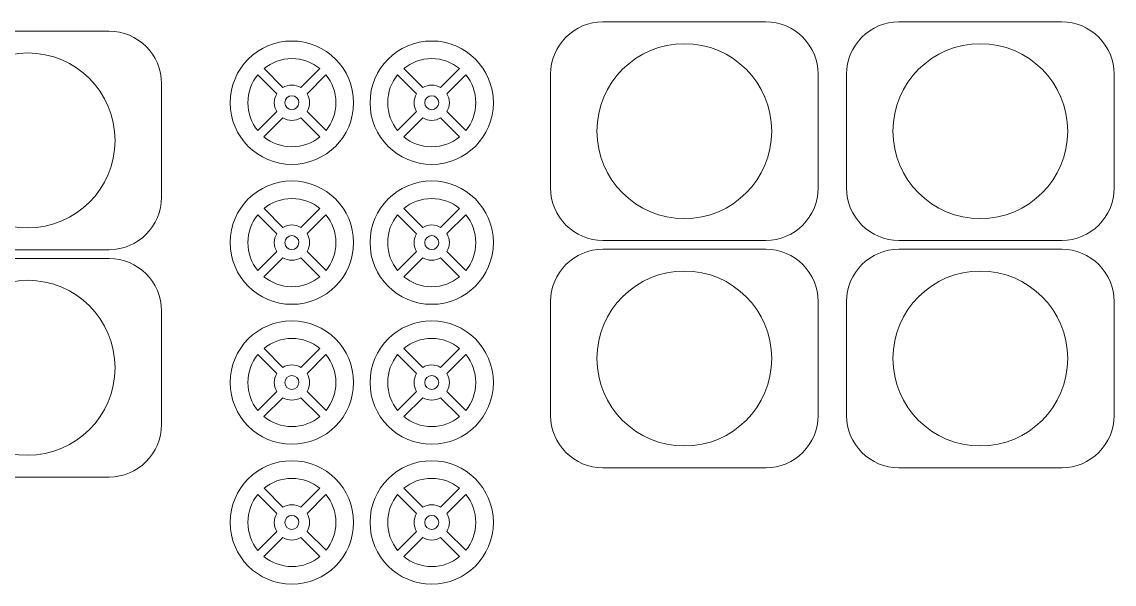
# Model space of a CAD drawing. Header units: millimetres. Extents: x -157 to 980, y -95 to 1044.
# Drawn here: x -24.2 to 38.3, y -56.8 to -24.7 of the extents above; entities that cross this region are included whole.
import ezdxf

# ---------------------------------------------------------------- set-up
doc = ezdxf.new("R2010")
doc.units = ezdxf.units.MM
doc.header["$MEASUREMENT"] = 0
doc.layers.add('Layer 1', color=7, linetype='Continuous')

msp = doc.modelspace()

# ---------------------------------------------------------------- linework, layer by layer
at = {"layer": 'Layer 1', "color": 1, "lineweight": 9}
for points, knots in [([(9.0708, -24.6918), (9.0708, -24.6918), (18.3825, -24.6918), (18.3825, -24.6918), (18.3825, -24.6918), (20.0325, -24.6918), (21.3825, -26.0418), (21.3825, -27.6921), (21.3825, -27.6921), (21.3825, -27.6921), (21.3825, -34.1915), (21.3825, -34.1915), (21.3825, -34.1915), (21.3825, -35.8418), (20.0325, -37.1918), (18.3825, -37.1918), (18.3825, -37.1918), (18.3825, -37.1918), (9.0708, -37.1918), (9.0708, -37.1918), (9.0708, -37.1918), (7.4208, -37.1918), (6.0708, -35.8418), (6.0708, -34.1915), (6.0708, -34.1915), (6.0708, -34.1915), (6.0708, -27.6921), (6.0708, -27.6921), (6.0708, -27.6921), (6.0708, -26.0418), (7.4208, -24.6918), (9.0708, -24.6918)], [0, 0, 0, 0, 0.1111111, 0.1111111, 0.1111111, 0.1111111, 0.2222222, 0.2222222, 0.2222222, 0.2222222, 0.3333333, 0.3333333, 0.3333333, 0.3333333, 0.4444444, 0.4444444, 0.4444444, 0.4444444, 0.5555556, 0.5555556, 0.5555556, 0.5555556, 0.6666667, 0.6666667, 0.6666667, 0.6666667, 0.7777778, 0.7777778, 0.7777778, 0.7777778, 1, 1, 1, 1]), ([(26.0041, -24.6918), (26.0041, -24.6918), (35.3158, -24.6918), (35.3158, -24.6918), (35.3158, -24.6918), (36.9658, -24.6918), (38.3158, -26.0418), (38.3158, -27.6921), (38.3158, -27.6921), (38.3158, -27.6921), (38.3158, -34.1915), (38.3158, -34.1915), (38.3158, -34.1915), (38.3158, -35.8418), (36.9658, -37.1918), (35.3158, -37.1918), (35.3158, -37.1918), (35.3158, -37.1918), (26.0041, -37.1918), (26.0041, -37.1918), (26.0041, -37.1918), (24.3541, -37.1918), (23.0041, -35.8418), (23.0041, -34.1915), (23.0041, -34.1915), (23.0041, -34.1915), (23.0041, -27.6921), (23.0041, -27.6921), (23.0041, -27.6921), (23.0041, -26.0418), (24.3541, -24.6918), (26.0041, -24.6918)], [0, 0, 0, 0, 0.1111111, 0.1111111, 0.1111111, 0.1111111, 0.2222222, 0.2222222, 0.2222222, 0.2222222, 0.3333333, 0.3333333, 0.3333333, 0.3333333, 0.4444444, 0.4444444, 0.4444444, 0.4444444, 0.5555556, 0.5555556, 0.5555556, 0.5555556, 0.6666667, 0.6666667, 0.6666667, 0.6666667, 0.7777778, 0.7777778, 0.7777778, 0.7777778, 1, 1, 1, 1]), ([(-28.5001, -25.2209), (-28.5001, -25.2209), (-19.1884, -25.2209), (-19.1884, -25.2209), (-19.1884, -25.2209), (-17.5384, -25.2209), (-16.1884, -26.5709), (-16.1884, -28.2212), (-16.1884, -28.2212), (-16.1884, -28.2212), (-16.1884, -34.7206), (-16.1884, -34.7206), (-16.1884, -34.7206), (-16.1884, -36.3709), (-17.5384, -37.7209), (-19.1884, -37.7209), (-19.1884, -37.7209), (-19.1884, -37.7209), (-28.5001, -37.7209), (-28.5001, -37.7209), (-28.5001, -37.7209), (-30.1501, -37.7209), (-31.5001, -36.3709), (-31.5001, -34.7206), (-31.5001, -34.7206), (-31.5001, -34.7206), (-31.5001, -28.2212), (-31.5001, -28.2212), (-31.5001, -28.2212), (-31.5001, -26.5709), (-30.1501, -25.2209), (-28.5001, -25.2209)], [0, 0, 0, 0, 0.1111111, 0.1111111, 0.1111111, 0.1111111, 0.2222222, 0.2222222, 0.2222222, 0.2222222, 0.3333333, 0.3333333, 0.3333333, 0.3333333, 0.4444444, 0.4444444, 0.4444444, 0.4444444, 0.5555556, 0.5555556, 0.5555556, 0.5555556, 0.6666667, 0.6666667, 0.6666667, 0.6666667, 0.7777778, 0.7777778, 0.7777778, 0.7777778, 1, 1, 1, 1]), ([(-8.7279, -25.7867), (-10.6787, -25.7867), (-12.2564, -27.367), (-12.2564, -29.3152), (-12.2564, -29.3152), (-12.2563, -31.2635), (-10.6787, -32.8438), (-8.728, -32.8438), (-8.728, -32.8438), (-6.7772, -32.8437), (-5.1994, -31.2635), (-5.1994, -29.3152), (-5.1994, -29.3152), (-5.1993, -27.367), (-6.7772, -25.7868), (-8.7279, -25.7867)], [0, 0, 0, 0, 0.2, 0.2, 0.2, 0.2, 0.4, 0.4, 0.4, 0.4, 0.6, 0.6, 0.6, 0.6, 1, 1, 1, 1]), ([(-0.7279, -25.7867), (-2.6787, -25.7867), (-4.2564, -27.367), (-4.2564, -29.3152), (-4.2564, -29.3152), (-4.2563, -31.2635), (-2.6787, -32.8438), (-0.728, -32.8438), (-0.728, -32.8438), (1.2228, -32.8437), (2.8006, -31.2635), (2.8006, -29.3152), (2.8006, -29.3152), (2.8007, -27.367), (1.2228, -25.7868), (-0.7279, -25.7867)], [0, 0, 0, 0, 0.2, 0.2, 0.2, 0.2, 0.4, 0.4, 0.4, 0.4, 0.6, 0.6, 0.6, 0.6, 1, 1, 1, 1]), ([(13.7267, -25.9418), (16.4881, -25.9418), (18.7267, -28.1804), (18.7267, -30.9418), (18.7267, -30.9418), (18.7267, -33.7032), (16.4881, -35.9418), (13.7267, -35.9418), (13.7267, -35.9418), (10.9653, -35.9418), (8.7267, -33.7032), (8.7267, -30.9418), (8.7267, -30.9418), (8.7267, -28.1804), (10.9653, -25.9418), (13.7267, -25.9418)], [0, 0, 0, 0, 0.2, 0.2, 0.2, 0.2, 0.4, 0.4, 0.4, 0.4, 0.6, 0.6, 0.6, 0.6, 1, 1, 1, 1]), ([(30.66, -25.9418), (33.4214, -25.9418), (35.66, -28.1804), (35.66, -30.9418), (35.66, -30.9418), (35.66, -33.7032), (33.4214, -35.9418), (30.66, -35.9418), (30.66, -35.9418), (27.8986, -35.9418), (25.66, -33.7032), (25.66, -30.9418), (25.66, -30.9418), (25.66, -28.1804), (27.8986, -25.9418), (30.66, -25.9418)], [0, 0, 0, 0, 0.2, 0.2, 0.2, 0.2, 0.4, 0.4, 0.4, 0.4, 0.6, 0.6, 0.6, 0.6, 1, 1, 1, 1]), ([(-23.8442, -26.4709), (-21.0828, -26.4709), (-18.8442, -28.7095), (-18.8442, -31.4709), (-18.8442, -31.4709), (-18.8442, -34.2323), (-21.0828, -36.4709), (-23.8442, -36.4709), (-23.8442, -36.4709), (-26.6056, -36.4709), (-28.8442, -34.2323), (-28.8442, -31.4709), (-28.8442, -31.4709), (-28.8442, -28.7095), (-26.6056, -26.4709), (-23.8442, -26.4709)], [0, 0, 0, 0, 0.2, 0.2, 0.2, 0.2, 0.4, 0.4, 0.4, 0.4, 0.6, 0.6, 0.6, 0.6, 1, 1, 1, 1]), ([(-8.7279, -28.3071), (-8.9142, -28.3071), (-9.0892, -28.3581), (-9.2394, -28.4469), (-9.2394, -28.4469), (-9.2394, -28.4469), (-10.3229, -27.3639), (-10.3229, -27.3639), (-10.3229, -27.3639), (-9.8884, -27.0082), (-9.333, -26.7949), (-8.728, -26.7949), (-8.728, -26.7949), (-8.1234, -26.7949), (-7.5686, -27.0079), (-7.1343, -27.363), (-7.1343, -27.363), (-7.1343, -27.363), (-8.217, -28.4467), (-8.217, -28.4467), (-8.217, -28.4467), (-8.3671, -28.3579), (-8.5418, -28.3072), (-8.7279, -28.3071)], [0, 0, 0, 0, 0.1428571, 0.1428571, 0.1428571, 0.1428571, 0.2857143, 0.2857143, 0.2857143, 0.2857143, 0.4285714, 0.4285714, 0.4285714, 0.4285714, 0.5714286, 0.5714286, 0.5714286, 0.5714286, 0.7142857, 0.7142857, 0.7142857, 0.7142857, 1, 1, 1, 1]), ([(-0.7279, -28.3071), (-0.9142, -28.3071), (-1.0892, -28.3581), (-1.2394, -28.4469), (-1.2394, -28.4469), (-1.2394, -28.4469), (-2.3229, -27.3639), (-2.3229, -27.3639), (-2.3229, -27.3639), (-1.8884, -27.0082), (-1.333, -26.7949), (-0.728, -26.7949), (-0.728, -26.7949), (-0.1234, -26.7949), (0.4314, -27.0079), (0.8657, -27.363), (0.8657, -27.363), (0.8657, -27.363), (-0.217, -28.4467), (-0.217, -28.4467), (-0.217, -28.4467), (-0.3671, -28.3579), (-0.5418, -28.3072), (-0.7279, -28.3071)], [0, 0, 0, 0, 0.1428571, 0.1428571, 0.1428571, 0.1428571, 0.2857143, 0.2857143, 0.2857143, 0.2857143, 0.4285714, 0.4285714, 0.4285714, 0.4285714, 0.5714286, 0.5714286, 0.5714286, 0.5714286, 0.7142857, 0.7142857, 0.7142857, 0.7142857, 1, 1, 1, 1]), ([(-9.5966, -28.8041), (-9.6852, -28.954), (-9.736, -29.1286), (-9.736, -29.3152), (-9.736, -29.3152), (-9.7359, -29.502), (-9.6848, -29.6769), (-9.596, -29.8268), (-9.596, -29.8268), (-9.596, -29.8268), (-10.6789, -30.9106), (-10.6789, -30.9106), (-10.6789, -30.9106), (-11.0347, -30.476), (-11.2483, -29.9207), (-11.2483, -29.3152), (-11.2483, -29.3152), (-11.2483, -28.7104), (-11.0352, -28.1555), (-10.6801, -27.7212), (-10.6801, -27.7212), (-10.6801, -27.7212), (-9.5966, -28.8041), (-9.5966, -28.8041)], [0, 0, 0, 0, 0.1428571, 0.1428571, 0.1428571, 0.1428571, 0.2857143, 0.2857143, 0.2857143, 0.2857143, 0.4285714, 0.4285714, 0.4285714, 0.4285714, 0.5714286, 0.5714286, 0.5714286, 0.5714286, 0.7142857, 0.7142857, 0.7142857, 0.7142857, 1, 1, 1, 1]), ([(-7.8593, -29.8262), (-7.7707, -29.6763), (-7.7198, -29.5017), (-7.7198, -29.3152), (-7.7198, -29.3152), (-7.7198, -29.1281), (-7.7711, -28.9529), (-7.8601, -28.8029), (-7.8601, -28.8029), (-7.8601, -28.8029), (-6.7768, -27.7202), (-6.7768, -27.7202), (-6.7768, -27.7202), (-6.4211, -28.1547), (-6.2076, -28.71), (-6.2076, -29.3152), (-6.2076, -29.3152), (-6.2075, -29.9201), (-6.4207, -30.475), (-6.7758, -30.9093), (-6.7758, -30.9093), (-6.7758, -30.9093), (-7.8593, -29.8262), (-7.8593, -29.8262)], [0, 0, 0, 0, 0.1428571, 0.1428571, 0.1428571, 0.1428571, 0.2857143, 0.2857143, 0.2857143, 0.2857143, 0.4285714, 0.4285714, 0.4285714, 0.4285714, 0.5714286, 0.5714286, 0.5714286, 0.5714286, 0.7142857, 0.7142857, 0.7142857, 0.7142857, 1, 1, 1, 1]), ([(-1.5966, -28.8041), (-1.6852, -28.954), (-1.736, -29.1286), (-1.736, -29.3152), (-1.736, -29.3152), (-1.7359, -29.502), (-1.6848, -29.6769), (-1.596, -29.8268), (-1.596, -29.8268), (-1.596, -29.8268), (-2.6789, -30.9106), (-2.6789, -30.9106), (-2.6789, -30.9106), (-3.0347, -30.476), (-3.2483, -29.9207), (-3.2483, -29.3152), (-3.2483, -29.3152), (-3.2483, -28.7104), (-3.0352, -28.1555), (-2.6801, -27.7212), (-2.6801, -27.7212), (-2.6801, -27.7212), (-1.5966, -28.8041), (-1.5966, -28.8041)], [0, 0, 0, 0, 0.1428571, 0.1428571, 0.1428571, 0.1428571, 0.2857143, 0.2857143, 0.2857143, 0.2857143, 0.4285714, 0.4285714, 0.4285714, 0.4285714, 0.5714286, 0.5714286, 0.5714286, 0.5714286, 0.7142857, 0.7142857, 0.7142857, 0.7142857, 1, 1, 1, 1]), ([(0.1407, -29.8262), (0.2293, -29.6763), (0.2802, -29.5017), (0.2802, -29.3152), (0.2802, -29.3152), (0.2802, -29.1281), (0.2289, -28.9529), (0.1399, -28.8029), (0.1399, -28.8029), (0.1399, -28.8029), (1.2232, -27.7202), (1.2232, -27.7202), (1.2232, -27.7202), (1.5789, -28.1547), (1.7924, -28.71), (1.7924, -29.3152), (1.7924, -29.3152), (1.7925, -29.9201), (1.5793, -30.475), (1.2242, -30.9093), (1.2242, -30.9093), (1.2242, -30.9093), (0.1407, -29.8262), (0.1407, -29.8262)], [0, 0, 0, 0, 0.1428571, 0.1428571, 0.1428571, 0.1428571, 0.2857143, 0.2857143, 0.2857143, 0.2857143, 0.4285714, 0.4285714, 0.4285714, 0.4285714, 0.5714286, 0.5714286, 0.5714286, 0.5714286, 0.7142857, 0.7142857, 0.7142857, 0.7142857, 1, 1, 1, 1]), ([(-8.7279, -28.9153), (-8.9479, -28.9153), (-9.1279, -29.094), (-9.1279, -29.3153), (-9.1279, -29.3153), (-9.1279, -29.5365), (-8.9479, -29.7153), (-8.728, -29.7153), (-8.728, -29.7153), (-8.5078, -29.7153), (-8.3279, -29.5365), (-8.3279, -29.3153), (-8.3279, -29.3153), (-8.3278, -29.094), (-8.5079, -28.9153), (-8.7279, -28.9153)], [0, 0, 0, 0, 0.2, 0.2, 0.2, 0.2, 0.4, 0.4, 0.4, 0.4, 0.6, 0.6, 0.6, 0.6, 1, 1, 1, 1]), ([(-0.7279, -28.9153), (-0.9479, -28.9153), (-1.1279, -29.094), (-1.1279, -29.3153), (-1.1279, -29.3153), (-1.1279, -29.5365), (-0.9479, -29.7153), (-0.728, -29.7153), (-0.728, -29.7153), (-0.5078, -29.7153), (-0.3279, -29.5365), (-0.3279, -29.3153), (-0.3279, -29.3153), (-0.3278, -29.094), (-0.5079, -28.9153), (-0.7279, -28.9153)], [0, 0, 0, 0, 0.2, 0.2, 0.2, 0.2, 0.4, 0.4, 0.4, 0.4, 0.6, 0.6, 0.6, 0.6, 1, 1, 1, 1]), ([(-8.7279, -31.8356), (-9.3335, -31.8356), (-9.8894, -31.6218), (-10.3242, -31.2655), (-10.3242, -31.2655), (-10.3242, -31.2655), (-9.2408, -30.1827), (-9.2408, -30.1827), (-9.2408, -30.1827), (-9.0903, -30.2722), (-8.9149, -30.3234), (-8.728, -30.3234), (-8.728, -30.3234), (-8.5415, -30.3234), (-8.3665, -30.2723), (-8.2163, -30.1834), (-8.2163, -30.1834), (-8.2163, -30.1834), (-7.1327, -31.2665), (-7.1327, -31.2665), (-7.1327, -31.2665), (-7.5673, -31.6223), (-8.1229, -31.8356), (-8.7279, -31.8356)], [0, 0, 0, 0, 0.1428571, 0.1428571, 0.1428571, 0.1428571, 0.2857143, 0.2857143, 0.2857143, 0.2857143, 0.4285714, 0.4285714, 0.4285714, 0.4285714, 0.5714286, 0.5714286, 0.5714286, 0.5714286, 0.7142857, 0.7142857, 0.7142857, 0.7142857, 1, 1, 1, 1]), ([(-0.7279, -31.8356), (-1.3335, -31.8356), (-1.8894, -31.6218), (-2.3242, -31.2655), (-2.3242, -31.2655), (-2.3242, -31.2655), (-1.2408, -30.1827), (-1.2408, -30.1827), (-1.2408, -30.1827), (-1.0903, -30.2722), (-0.9149, -30.3234), (-0.728, -30.3234), (-0.728, -30.3234), (-0.5415, -30.3234), (-0.3665, -30.2723), (-0.2163, -30.1834), (-0.2163, -30.1834), (-0.2163, -30.1834), (0.8673, -31.2665), (0.8673, -31.2665), (0.8673, -31.2665), (0.4327, -31.6223), (-0.1229, -31.8356), (-0.7279, -31.8356)], [0, 0, 0, 0, 0.1428571, 0.1428571, 0.1428571, 0.1428571, 0.2857143, 0.2857143, 0.2857143, 0.2857143, 0.4285714, 0.4285714, 0.4285714, 0.4285714, 0.5714286, 0.5714286, 0.5714286, 0.5714286, 0.7142857, 0.7142857, 0.7142857, 0.7142857, 1, 1, 1, 1]), ([(-8.7279, -33.7867), (-10.6787, -33.7867), (-12.2564, -35.367), (-12.2564, -37.3152), (-12.2564, -37.3152), (-12.2563, -39.2635), (-10.6787, -40.8438), (-8.728, -40.8438), (-8.728, -40.8438), (-6.7772, -40.8437), (-5.1994, -39.2635), (-5.1994, -37.3152), (-5.1994, -37.3152), (-5.1993, -35.367), (-6.7772, -33.7868), (-8.7279, -33.7867)], [0, 0, 0, 0, 0.2, 0.2, 0.2, 0.2, 0.4, 0.4, 0.4, 0.4, 0.6, 0.6, 0.6, 0.6, 1, 1, 1, 1]), ([(-0.7279, -33.7867), (-2.6787, -33.7867), (-4.2564, -35.367), (-4.2564, -37.3152), (-4.2564, -37.3152), (-4.2563, -39.2635), (-2.6787, -40.8438), (-0.728, -40.8438), (-0.728, -40.8438), (1.2228, -40.8437), (2.8006, -39.2635), (2.8006, -37.3152), (2.8006, -37.3152), (2.8007, -35.367), (1.2228, -33.7868), (-0.7279, -33.7867)], [0, 0, 0, 0, 0.2, 0.2, 0.2, 0.2, 0.4, 0.4, 0.4, 0.4, 0.6, 0.6, 0.6, 0.6, 1, 1, 1, 1]), ([(-8.7279, -36.3071), (-8.9142, -36.3071), (-9.0892, -36.3581), (-9.2394, -36.4469), (-9.2394, -36.4469), (-9.2394, -36.4469), (-10.3229, -35.3639), (-10.3229, -35.3639), (-10.3229, -35.3639), (-9.8884, -35.0082), (-9.333, -34.7949), (-8.728, -34.7949), (-8.728, -34.7949), (-8.1234, -34.7949), (-7.5686, -35.0079), (-7.1343, -35.363), (-7.1343, -35.363), (-7.1343, -35.363), (-8.217, -36.4467), (-8.217, -36.4467), (-8.217, -36.4467), (-8.3671, -36.3579), (-8.5418, -36.3072), (-8.7279, -36.3071)], [0, 0, 0, 0, 0.1428571, 0.1428571, 0.1428571, 0.1428571, 0.2857143, 0.2857143, 0.2857143, 0.2857143, 0.4285714, 0.4285714, 0.4285714, 0.4285714, 0.5714286, 0.5714286, 0.5714286, 0.5714286, 0.7142857, 0.7142857, 0.7142857, 0.7142857, 1, 1, 1, 1]), ([(-0.7279, -36.3071), (-0.9142, -36.3071), (-1.0892, -36.3581), (-1.2394, -36.4469), (-1.2394, -36.4469), (-1.2394, -36.4469), (-2.3229, -35.3639), (-2.3229, -35.3639), (-2.3229, -35.3639), (-1.8884, -35.0082), (-1.333, -34.7949), (-0.728, -34.7949), (-0.728, -34.7949), (-0.1234, -34.7949), (0.4314, -35.0079), (0.8657, -35.363), (0.8657, -35.363), (0.8657, -35.363), (-0.217, -36.4467), (-0.217, -36.4467), (-0.217, -36.4467), (-0.3671, -36.3579), (-0.5418, -36.3072), (-0.7279, -36.3071)], [0, 0, 0, 0, 0.1428571, 0.1428571, 0.1428571, 0.1428571, 0.2857143, 0.2857143, 0.2857143, 0.2857143, 0.4285714, 0.4285714, 0.4285714, 0.4285714, 0.5714286, 0.5714286, 0.5714286, 0.5714286, 0.7142857, 0.7142857, 0.7142857, 0.7142857, 1, 1, 1, 1]), ([(-9.5966, -36.8041), (-9.6852, -36.954), (-9.736, -37.1286), (-9.736, -37.3152), (-9.736, -37.3152), (-9.7359, -37.502), (-9.6848, -37.6769), (-9.596, -37.8268), (-9.596, -37.8268), (-9.596, -37.8268), (-10.6789, -38.9106), (-10.6789, -38.9106), (-10.6789, -38.9106), (-11.0347, -38.476), (-11.2483, -37.9207), (-11.2483, -37.3152), (-11.2483, -37.3152), (-11.2483, -36.7104), (-11.0352, -36.1555), (-10.6801, -35.7212), (-10.6801, -35.7212), (-10.6801, -35.7212), (-9.5966, -36.8041), (-9.5966, -36.8041)], [0, 0, 0, 0, 0.1428571, 0.1428571, 0.1428571, 0.1428571, 0.2857143, 0.2857143, 0.2857143, 0.2857143, 0.4285714, 0.4285714, 0.4285714, 0.4285714, 0.5714286, 0.5714286, 0.5714286, 0.5714286, 0.7142857, 0.7142857, 0.7142857, 0.7142857, 1, 1, 1, 1]), ([(-7.8593, -37.8262), (-7.7707, -37.6763), (-7.7198, -37.5017), (-7.7198, -37.3152), (-7.7198, -37.3152), (-7.7198, -37.1281), (-7.7711, -36.9529), (-7.8601, -36.8029), (-7.8601, -36.8029), (-7.8601, -36.8029), (-6.7768, -35.7202), (-6.7768, -35.7202), (-6.7768, -35.7202), (-6.4211, -36.1547), (-6.2076, -36.71), (-6.2076, -37.3152), (-6.2076, -37.3152), (-6.2075, -37.9201), (-6.4207, -38.475), (-6.7758, -38.9093), (-6.7758, -38.9093), (-6.7758, -38.9093), (-7.8593, -37.8262), (-7.8593, -37.8262)], [0, 0, 0, 0, 0.1428571, 0.1428571, 0.1428571, 0.1428571, 0.2857143, 0.2857143, 0.2857143, 0.2857143, 0.4285714, 0.4285714, 0.4285714, 0.4285714, 0.5714286, 0.5714286, 0.5714286, 0.5714286, 0.7142857, 0.7142857, 0.7142857, 0.7142857, 1, 1, 1, 1]), ([(-1.5966, -36.8041), (-1.6852, -36.954), (-1.736, -37.1286), (-1.736, -37.3152), (-1.736, -37.3152), (-1.7359, -37.502), (-1.6848, -37.6769), (-1.596, -37.8268), (-1.596, -37.8268), (-1.596, -37.8268), (-2.6789, -38.9106), (-2.6789, -38.9106), (-2.6789, -38.9106), (-3.0347, -38.476), (-3.2483, -37.9207), (-3.2483, -37.3152), (-3.2483, -37.3152), (-3.2483, -36.7104), (-3.0352, -36.1555), (-2.6801, -35.7212), (-2.6801, -35.7212), (-2.6801, -35.7212), (-1.5966, -36.8041), (-1.5966, -36.8041)], [0, 0, 0, 0, 0.1428571, 0.1428571, 0.1428571, 0.1428571, 0.2857143, 0.2857143, 0.2857143, 0.2857143, 0.4285714, 0.4285714, 0.4285714, 0.4285714, 0.5714286, 0.5714286, 0.5714286, 0.5714286, 0.7142857, 0.7142857, 0.7142857, 0.7142857, 1, 1, 1, 1]), ([(0.1407, -37.8262), (0.2293, -37.6763), (0.2802, -37.5017), (0.2802, -37.3152), (0.2802, -37.3152), (0.2802, -37.1281), (0.2289, -36.9529), (0.1399, -36.8029), (0.1399, -36.8029), (0.1399, -36.8029), (1.2232, -35.7202), (1.2232, -35.7202), (1.2232, -35.7202), (1.5789, -36.1547), (1.7924, -36.71), (1.7924, -37.3152), (1.7924, -37.3152), (1.7925, -37.9201), (1.5793, -38.475), (1.2242, -38.9093), (1.2242, -38.9093), (1.2242, -38.9093), (0.1407, -37.8262), (0.1407, -37.8262)], [0, 0, 0, 0, 0.1428571, 0.1428571, 0.1428571, 0.1428571, 0.2857143, 0.2857143, 0.2857143, 0.2857143, 0.4285714, 0.4285714, 0.4285714, 0.4285714, 0.5714286, 0.5714286, 0.5714286, 0.5714286, 0.7142857, 0.7142857, 0.7142857, 0.7142857, 1, 1, 1, 1]), ([(-8.7279, -36.9153), (-8.9479, -36.9153), (-9.1279, -37.094), (-9.1279, -37.3153), (-9.1279, -37.3153), (-9.1279, -37.5365), (-8.9479, -37.7153), (-8.728, -37.7153), (-8.728, -37.7153), (-8.5078, -37.7153), (-8.3279, -37.5365), (-8.3279, -37.3153), (-8.3279, -37.3153), (-8.3278, -37.094), (-8.5079, -36.9153), (-8.7279, -36.9153)], [0, 0, 0, 0, 0.2, 0.2, 0.2, 0.2, 0.4, 0.4, 0.4, 0.4, 0.6, 0.6, 0.6, 0.6, 1, 1, 1, 1]), ([(-0.7279, -36.9153), (-0.9479, -36.9153), (-1.1279, -37.094), (-1.1279, -37.3153), (-1.1279, -37.3153), (-1.1279, -37.5365), (-0.9479, -37.7153), (-0.728, -37.7153), (-0.728, -37.7153), (-0.5078, -37.7153), (-0.3279, -37.5365), (-0.3279, -37.3153), (-0.3279, -37.3153), (-0.3278, -37.094), (-0.5079, -36.9153), (-0.7279, -36.9153)], [0, 0, 0, 0, 0.2, 0.2, 0.2, 0.2, 0.4, 0.4, 0.4, 0.4, 0.6, 0.6, 0.6, 0.6, 1, 1, 1, 1]), ([(9.0708, -37.6918), (9.0708, -37.6918), (18.3825, -37.6918), (18.3825, -37.6918), (18.3825, -37.6918), (20.0325, -37.6918), (21.3825, -39.0418), (21.3825, -40.6921), (21.3825, -40.6921), (21.3825, -40.6921), (21.3825, -47.1915), (21.3825, -47.1915), (21.3825, -47.1915), (21.3825, -48.8418), (20.0325, -50.1918), (18.3825, -50.1918), (18.3825, -50.1918), (18.3825, -50.1918), (9.0708, -50.1918), (9.0708, -50.1918), (9.0708, -50.1918), (7.4208, -50.1918), (6.0708, -48.8418), (6.0708, -47.1915), (6.0708, -47.1915), (6.0708, -47.1915), (6.0708, -40.6921), (6.0708, -40.6921), (6.0708, -40.6921), (6.0708, -39.0418), (7.4208, -37.6918), (9.0708, -37.6918)], [0, 0, 0, 0, 0.1111111, 0.1111111, 0.1111111, 0.1111111, 0.2222222, 0.2222222, 0.2222222, 0.2222222, 0.3333333, 0.3333333, 0.3333333, 0.3333333, 0.4444444, 0.4444444, 0.4444444, 0.4444444, 0.5555556, 0.5555556, 0.5555556, 0.5555556, 0.6666667, 0.6666667, 0.6666667, 0.6666667, 0.7777778, 0.7777778, 0.7777778, 0.7777778, 1, 1, 1, 1]), ([(26.0041, -37.6918), (26.0041, -37.6918), (35.3158, -37.6918), (35.3158, -37.6918), (35.3158, -37.6918), (36.9658, -37.6918), (38.3158, -39.0418), (38.3158, -40.6921), (38.3158, -40.6921), (38.3158, -40.6921), (38.3158, -47.1915), (38.3158, -47.1915), (38.3158, -47.1915), (38.3158, -48.8418), (36.9658, -50.1918), (35.3158, -50.1918), (35.3158, -50.1918), (35.3158, -50.1918), (26.0041, -50.1918), (26.0041, -50.1918), (26.0041, -50.1918), (24.3541, -50.1918), (23.0041, -48.8418), (23.0041, -47.1915), (23.0041, -47.1915), (23.0041, -47.1915), (23.0041, -40.6921), (23.0041, -40.6921), (23.0041, -40.6921), (23.0041, -39.0418), (24.3541, -37.6918), (26.0041, -37.6918)], [0, 0, 0, 0, 0.1111111, 0.1111111, 0.1111111, 0.1111111, 0.2222222, 0.2222222, 0.2222222, 0.2222222, 0.3333333, 0.3333333, 0.3333333, 0.3333333, 0.4444444, 0.4444444, 0.4444444, 0.4444444, 0.5555556, 0.5555556, 0.5555556, 0.5555556, 0.6666667, 0.6666667, 0.6666667, 0.6666667, 0.7777778, 0.7777778, 0.7777778, 0.7777778, 1, 1, 1, 1]), ([(-28.5001, -38.2209), (-28.5001, -38.2209), (-19.1884, -38.2209), (-19.1884, -38.2209), (-19.1884, -38.2209), (-17.5384, -38.2209), (-16.1884, -39.5709), (-16.1884, -41.2212), (-16.1884, -41.2212), (-16.1884, -41.2212), (-16.1884, -47.7206), (-16.1884, -47.7206), (-16.1884, -47.7206), (-16.1884, -49.3709), (-17.5384, -50.7209), (-19.1884, -50.7209), (-19.1884, -50.7209), (-19.1884, -50.7209), (-28.5001, -50.7209), (-28.5001, -50.7209), (-28.5001, -50.7209), (-30.1501, -50.7209), (-31.5001, -49.3709), (-31.5001, -47.7206), (-31.5001, -47.7206), (-31.5001, -47.7206), (-31.5001, -41.2212), (-31.5001, -41.2212), (-31.5001, -41.2212), (-31.5001, -39.5709), (-30.1501, -38.2209), (-28.5001, -38.2209)], [0, 0, 0, 0, 0.1111111, 0.1111111, 0.1111111, 0.1111111, 0.2222222, 0.2222222, 0.2222222, 0.2222222, 0.3333333, 0.3333333, 0.3333333, 0.3333333, 0.4444444, 0.4444444, 0.4444444, 0.4444444, 0.5555556, 0.5555556, 0.5555556, 0.5555556, 0.6666667, 0.6666667, 0.6666667, 0.6666667, 0.7777778, 0.7777778, 0.7777778, 0.7777778, 1, 1, 1, 1]), ([(-8.7279, -39.8356), (-9.3335, -39.8356), (-9.8894, -39.6218), (-10.3242, -39.2655), (-10.3242, -39.2655), (-10.3242, -39.2655), (-9.2408, -38.1827), (-9.2408, -38.1827), (-9.2408, -38.1827), (-9.0903, -38.2722), (-8.9149, -38.3234), (-8.728, -38.3234), (-8.728, -38.3234), (-8.5415, -38.3234), (-8.3665, -38.2723), (-8.2163, -38.1834), (-8.2163, -38.1834), (-8.2163, -38.1834), (-7.1327, -39.2665), (-7.1327, -39.2665), (-7.1327, -39.2665), (-7.5673, -39.6223), (-8.1229, -39.8356), (-8.7279, -39.8356)], [0, 0, 0, 0, 0.1428571, 0.1428571, 0.1428571, 0.1428571, 0.2857143, 0.2857143, 0.2857143, 0.2857143, 0.4285714, 0.4285714, 0.4285714, 0.4285714, 0.5714286, 0.5714286, 0.5714286, 0.5714286, 0.7142857, 0.7142857, 0.7142857, 0.7142857, 1, 1, 1, 1]), ([(-0.7279, -39.8356), (-1.3335, -39.8356), (-1.8894, -39.6218), (-2.3242, -39.2655), (-2.3242, -39.2655), (-2.3242, -39.2655), (-1.2408, -38.1827), (-1.2408, -38.1827), (-1.2408, -38.1827), (-1.0903, -38.2722), (-0.9149, -38.3234), (-0.728, -38.3234), (-0.728, -38.3234), (-0.5415, -38.3234), (-0.3665, -38.2723), (-0.2163, -38.1834), (-0.2163, -38.1834), (-0.2163, -38.1834), (0.8673, -39.2665), (0.8673, -39.2665), (0.8673, -39.2665), (0.4327, -39.6223), (-0.1229, -39.8356), (-0.7279, -39.8356)], [0, 0, 0, 0, 0.1428571, 0.1428571, 0.1428571, 0.1428571, 0.2857143, 0.2857143, 0.2857143, 0.2857143, 0.4285714, 0.4285714, 0.4285714, 0.4285714, 0.5714286, 0.5714286, 0.5714286, 0.5714286, 0.7142857, 0.7142857, 0.7142857, 0.7142857, 1, 1, 1, 1]), ([(13.7267, -38.9418), (16.4881, -38.9418), (18.7267, -41.1804), (18.7267, -43.9418), (18.7267, -43.9418), (18.7267, -46.7032), (16.4881, -48.9418), (13.7267, -48.9418), (13.7267, -48.9418), (10.9653, -48.9418), (8.7267, -46.7032), (8.7267, -43.9418), (8.7267, -43.9418), (8.7267, -41.1804), (10.9653, -38.9418), (13.7267, -38.9418)], [0, 0, 0, 0, 0.2, 0.2, 0.2, 0.2, 0.4, 0.4, 0.4, 0.4, 0.6, 0.6, 0.6, 0.6, 1, 1, 1, 1]), ([(30.66, -38.9418), (33.4214, -38.9418), (35.66, -41.1804), (35.66, -43.9418), (35.66, -43.9418), (35.66, -46.7032), (33.4214, -48.9418), (30.66, -48.9418), (30.66, -48.9418), (27.8986, -48.9418), (25.66, -46.7032), (25.66, -43.9418), (25.66, -43.9418), (25.66, -41.1804), (27.8986, -38.9418), (30.66, -38.9418)], [0, 0, 0, 0, 0.2, 0.2, 0.2, 0.2, 0.4, 0.4, 0.4, 0.4, 0.6, 0.6, 0.6, 0.6, 1, 1, 1, 1]), ([(-23.8442, -39.4709), (-21.0828, -39.4709), (-18.8442, -41.7095), (-18.8442, -44.4709), (-18.8442, -44.4709), (-18.8442, -47.2323), (-21.0828, -49.4709), (-23.8442, -49.4709), (-23.8442, -49.4709), (-26.6056, -49.4709), (-28.8442, -47.2323), (-28.8442, -44.4709), (-28.8442, -44.4709), (-28.8442, -41.7095), (-26.6056, -39.4709), (-23.8442, -39.4709)], [0, 0, 0, 0, 0.2, 0.2, 0.2, 0.2, 0.4, 0.4, 0.4, 0.4, 0.6, 0.6, 0.6, 0.6, 1, 1, 1, 1]), ([(-8.7279, -41.7867), (-10.6787, -41.7867), (-12.2564, -43.367), (-12.2564, -45.3152), (-12.2564, -45.3152), (-12.2563, -47.2635), (-10.6787, -48.8438), (-8.728, -48.8438), (-8.728, -48.8438), (-6.7772, -48.8437), (-5.1994, -47.2635), (-5.1994, -45.3152), (-5.1994, -45.3152), (-5.1993, -43.367), (-6.7772, -41.7868), (-8.7279, -41.7867)], [0, 0, 0, 0, 0.2, 0.2, 0.2, 0.2, 0.4, 0.4, 0.4, 0.4, 0.6, 0.6, 0.6, 0.6, 1, 1, 1, 1]), ([(-0.7279, -41.7867), (-2.6787, -41.7867), (-4.2564, -43.367), (-4.2564, -45.3152), (-4.2564, -45.3152), (-4.2563, -47.2635), (-2.6787, -48.8438), (-0.728, -48.8438), (-0.728, -48.8438), (1.2228, -48.8437), (2.8006, -47.2635), (2.8006, -45.3152), (2.8006, -45.3152), (2.8007, -43.367), (1.2228, -41.7868), (-0.7279, -41.7867)], [0, 0, 0, 0, 0.2, 0.2, 0.2, 0.2, 0.4, 0.4, 0.4, 0.4, 0.6, 0.6, 0.6, 0.6, 1, 1, 1, 1]), ([(-8.7279, -44.3071), (-8.9142, -44.3071), (-9.0892, -44.3581), (-9.2394, -44.4469), (-9.2394, -44.4469), (-9.2394, -44.4469), (-10.3229, -43.3639), (-10.3229, -43.3639), (-10.3229, -43.3639), (-9.8884, -43.0082), (-9.333, -42.7949), (-8.728, -42.7949), (-8.728, -42.7949), (-8.1234, -42.7949), (-7.5686, -43.0079), (-7.1343, -43.363), (-7.1343, -43.363), (-7.1343, -43.363), (-8.217, -44.4467), (-8.217, -44.4467), (-8.217, -44.4467), (-8.3671, -44.3579), (-8.5418, -44.3072), (-8.7279, -44.3071)], [0, 0, 0, 0, 0.1428571, 0.1428571, 0.1428571, 0.1428571, 0.2857143, 0.2857143, 0.2857143, 0.2857143, 0.4285714, 0.4285714, 0.4285714, 0.4285714, 0.5714286, 0.5714286, 0.5714286, 0.5714286, 0.7142857, 0.7142857, 0.7142857, 0.7142857, 1, 1, 1, 1]), ([(-0.7279, -44.3071), (-0.9142, -44.3071), (-1.0892, -44.3581), (-1.2394, -44.4469), (-1.2394, -44.4469), (-1.2394, -44.4469), (-2.3229, -43.3639), (-2.3229, -43.3639), (-2.3229, -43.3639), (-1.8884, -43.0082), (-1.333, -42.7949), (-0.728, -42.7949), (-0.728, -42.7949), (-0.1234, -42.7949), (0.4314, -43.0079), (0.8657, -43.363), (0.8657, -43.363), (0.8657, -43.363), (-0.217, -44.4467), (-0.217, -44.4467), (-0.217, -44.4467), (-0.3671, -44.3579), (-0.5418, -44.3072), (-0.7279, -44.3071)], [0, 0, 0, 0, 0.1428571, 0.1428571, 0.1428571, 0.1428571, 0.2857143, 0.2857143, 0.2857143, 0.2857143, 0.4285714, 0.4285714, 0.4285714, 0.4285714, 0.5714286, 0.5714286, 0.5714286, 0.5714286, 0.7142857, 0.7142857, 0.7142857, 0.7142857, 1, 1, 1, 1]), ([(-9.5966, -44.8041), (-9.6852, -44.954), (-9.736, -45.1286), (-9.736, -45.3152), (-9.736, -45.3152), (-9.7359, -45.502), (-9.6848, -45.6769), (-9.596, -45.8268), (-9.596, -45.8268), (-9.596, -45.8268), (-10.6789, -46.9106), (-10.6789, -46.9106), (-10.6789, -46.9106), (-11.0347, -46.476), (-11.2483, -45.9207), (-11.2483, -45.3152), (-11.2483, -45.3152), (-11.2483, -44.7104), (-11.0352, -44.1555), (-10.6801, -43.7212), (-10.6801, -43.7212), (-10.6801, -43.7212), (-9.5966, -44.8041), (-9.5966, -44.8041)], [0, 0, 0, 0, 0.1428571, 0.1428571, 0.1428571, 0.1428571, 0.2857143, 0.2857143, 0.2857143, 0.2857143, 0.4285714, 0.4285714, 0.4285714, 0.4285714, 0.5714286, 0.5714286, 0.5714286, 0.5714286, 0.7142857, 0.7142857, 0.7142857, 0.7142857, 1, 1, 1, 1]), ([(-7.8593, -45.8262), (-7.7707, -45.6763), (-7.7198, -45.5017), (-7.7198, -45.3152), (-7.7198, -45.3152), (-7.7198, -45.1281), (-7.7711, -44.9529), (-7.8601, -44.8029), (-7.8601, -44.8029), (-7.8601, -44.8029), (-6.7768, -43.7202), (-6.7768, -43.7202), (-6.7768, -43.7202), (-6.4211, -44.1547), (-6.2076, -44.71), (-6.2076, -45.3152), (-6.2076, -45.3152), (-6.2075, -45.9201), (-6.4207, -46.475), (-6.7758, -46.9093), (-6.7758, -46.9093), (-6.7758, -46.9093), (-7.8593, -45.8262), (-7.8593, -45.8262)], [0, 0, 0, 0, 0.1428571, 0.1428571, 0.1428571, 0.1428571, 0.2857143, 0.2857143, 0.2857143, 0.2857143, 0.4285714, 0.4285714, 0.4285714, 0.4285714, 0.5714286, 0.5714286, 0.5714286, 0.5714286, 0.7142857, 0.7142857, 0.7142857, 0.7142857, 1, 1, 1, 1]), ([(-1.5966, -44.8041), (-1.6852, -44.954), (-1.736, -45.1286), (-1.736, -45.3152), (-1.736, -45.3152), (-1.7359, -45.502), (-1.6848, -45.6769), (-1.596, -45.8268), (-1.596, -45.8268), (-1.596, -45.8268), (-2.6789, -46.9106), (-2.6789, -46.9106), (-2.6789, -46.9106), (-3.0347, -46.476), (-3.2483, -45.9207), (-3.2483, -45.3152), (-3.2483, -45.3152), (-3.2483, -44.7104), (-3.0352, -44.1555), (-2.6801, -43.7212), (-2.6801, -43.7212), (-2.6801, -43.7212), (-1.5966, -44.8041), (-1.5966, -44.8041)], [0, 0, 0, 0, 0.1428571, 0.1428571, 0.1428571, 0.1428571, 0.2857143, 0.2857143, 0.2857143, 0.2857143, 0.4285714, 0.4285714, 0.4285714, 0.4285714, 0.5714286, 0.5714286, 0.5714286, 0.5714286, 0.7142857, 0.7142857, 0.7142857, 0.7142857, 1, 1, 1, 1]), ([(0.1407, -45.8262), (0.2293, -45.6763), (0.2802, -45.5017), (0.2802, -45.3152), (0.2802, -45.3152), (0.2802, -45.1281), (0.2289, -44.9529), (0.1399, -44.8029), (0.1399, -44.8029), (0.1399, -44.8029), (1.2232, -43.7202), (1.2232, -43.7202), (1.2232, -43.7202), (1.5789, -44.1547), (1.7924, -44.71), (1.7924, -45.3152), (1.7924, -45.3152), (1.7925, -45.9201), (1.5793, -46.475), (1.2242, -46.9093), (1.2242, -46.9093), (1.2242, -46.9093), (0.1407, -45.8262), (0.1407, -45.8262)], [0, 0, 0, 0, 0.1428571, 0.1428571, 0.1428571, 0.1428571, 0.2857143, 0.2857143, 0.2857143, 0.2857143, 0.4285714, 0.4285714, 0.4285714, 0.4285714, 0.5714286, 0.5714286, 0.5714286, 0.5714286, 0.7142857, 0.7142857, 0.7142857, 0.7142857, 1, 1, 1, 1]), ([(-8.7279, -44.9153), (-8.9479, -44.9153), (-9.1279, -45.094), (-9.1279, -45.3153), (-9.1279, -45.3153), (-9.1279, -45.5365), (-8.9479, -45.7153), (-8.728, -45.7153), (-8.728, -45.7153), (-8.5078, -45.7153), (-8.3279, -45.5365), (-8.3279, -45.3153), (-8.3279, -45.3153), (-8.3278, -45.094), (-8.5079, -44.9153), (-8.7279, -44.9153)], [0, 0, 0, 0, 0.2, 0.2, 0.2, 0.2, 0.4, 0.4, 0.4, 0.4, 0.6, 0.6, 0.6, 0.6, 1, 1, 1, 1]), ([(-0.7279, -44.9153), (-0.9479, -44.9153), (-1.1279, -45.094), (-1.1279, -45.3153), (-1.1279, -45.3153), (-1.1279, -45.5365), (-0.9479, -45.7153), (-0.728, -45.7153), (-0.728, -45.7153), (-0.5078, -45.7153), (-0.3279, -45.5365), (-0.3279, -45.3153), (-0.3279, -45.3153), (-0.3278, -45.094), (-0.5079, -44.9153), (-0.7279, -44.9153)], [0, 0, 0, 0, 0.2, 0.2, 0.2, 0.2, 0.4, 0.4, 0.4, 0.4, 0.6, 0.6, 0.6, 0.6, 1, 1, 1, 1]), ([(-8.7279, -47.8356), (-9.3335, -47.8356), (-9.8894, -47.6218), (-10.3242, -47.2655), (-10.3242, -47.2655), (-10.3242, -47.2655), (-9.2408, -46.1827), (-9.2408, -46.1827), (-9.2408, -46.1827), (-9.0903, -46.2722), (-8.9149, -46.3234), (-8.728, -46.3234), (-8.728, -46.3234), (-8.5415, -46.3234), (-8.3665, -46.2723), (-8.2163, -46.1834), (-8.2163, -46.1834), (-8.2163, -46.1834), (-7.1327, -47.2665), (-7.1327, -47.2665), (-7.1327, -47.2665), (-7.5673, -47.6223), (-8.1229, -47.8356), (-8.7279, -47.8356)], [0, 0, 0, 0, 0.1428571, 0.1428571, 0.1428571, 0.1428571, 0.2857143, 0.2857143, 0.2857143, 0.2857143, 0.4285714, 0.4285714, 0.4285714, 0.4285714, 0.5714286, 0.5714286, 0.5714286, 0.5714286, 0.7142857, 0.7142857, 0.7142857, 0.7142857, 1, 1, 1, 1]), ([(-0.7279, -47.8356), (-1.3335, -47.8356), (-1.8894, -47.6218), (-2.3242, -47.2655), (-2.3242, -47.2655), (-2.3242, -47.2655), (-1.2408, -46.1827), (-1.2408, -46.1827), (-1.2408, -46.1827), (-1.0903, -46.2722), (-0.9149, -46.3234), (-0.728, -46.3234), (-0.728, -46.3234), (-0.5415, -46.3234), (-0.3665, -46.2723), (-0.2163, -46.1834), (-0.2163, -46.1834), (-0.2163, -46.1834), (0.8673, -47.2665), (0.8673, -47.2665), (0.8673, -47.2665), (0.4327, -47.6223), (-0.1229, -47.8356), (-0.7279, -47.8356)], [0, 0, 0, 0, 0.1428571, 0.1428571, 0.1428571, 0.1428571, 0.2857143, 0.2857143, 0.2857143, 0.2857143, 0.4285714, 0.4285714, 0.4285714, 0.4285714, 0.5714286, 0.5714286, 0.5714286, 0.5714286, 0.7142857, 0.7142857, 0.7142857, 0.7142857, 1, 1, 1, 1]), ([(-8.7279, -49.7867), (-10.6787, -49.7867), (-12.2564, -51.367), (-12.2564, -53.3152), (-12.2564, -53.3152), (-12.2563, -55.2635), (-10.6787, -56.8438), (-8.728, -56.8438), (-8.728, -56.8438), (-6.7772, -56.8437), (-5.1994, -55.2635), (-5.1994, -53.3152), (-5.1994, -53.3152), (-5.1993, -51.367), (-6.7772, -49.7868), (-8.7279, -49.7867)], [0, 0, 0, 0, 0.2, 0.2, 0.2, 0.2, 0.4, 0.4, 0.4, 0.4, 0.6, 0.6, 0.6, 0.6, 1, 1, 1, 1]), ([(-0.7279, -49.7867), (-2.6787, -49.7867), (-4.2564, -51.367), (-4.2564, -53.3152), (-4.2564, -53.3152), (-4.2563, -55.2635), (-2.6787, -56.8438), (-0.728, -56.8438), (-0.728, -56.8438), (1.2228, -56.8437), (2.8006, -55.2635), (2.8006, -53.3152), (2.8006, -53.3152), (2.8007, -51.367), (1.2228, -49.7868), (-0.7279, -49.7867)], [0, 0, 0, 0, 0.2, 0.2, 0.2, 0.2, 0.4, 0.4, 0.4, 0.4, 0.6, 0.6, 0.6, 0.6, 1, 1, 1, 1]), ([(-8.7279, -52.3071), (-8.9142, -52.3071), (-9.0892, -52.3581), (-9.2394, -52.4469), (-9.2394, -52.4469), (-9.2394, -52.4469), (-10.3229, -51.3639), (-10.3229, -51.3639), (-10.3229, -51.3639), (-9.8884, -51.0082), (-9.333, -50.7949), (-8.728, -50.7949), (-8.728, -50.7949), (-8.1234, -50.7949), (-7.5686, -51.0079), (-7.1343, -51.363), (-7.1343, -51.363), (-7.1343, -51.363), (-8.217, -52.4467), (-8.217, -52.4467), (-8.217, -52.4467), (-8.3671, -52.3579), (-8.5418, -52.3072), (-8.7279, -52.3071)], [0, 0, 0, 0, 0.1428571, 0.1428571, 0.1428571, 0.1428571, 0.2857143, 0.2857143, 0.2857143, 0.2857143, 0.4285714, 0.4285714, 0.4285714, 0.4285714, 0.5714286, 0.5714286, 0.5714286, 0.5714286, 0.7142857, 0.7142857, 0.7142857, 0.7142857, 1, 1, 1, 1]), ([(-0.7279, -52.3071), (-0.9142, -52.3071), (-1.0892, -52.3581), (-1.2394, -52.4469), (-1.2394, -52.4469), (-1.2394, -52.4469), (-2.3229, -51.3639), (-2.3229, -51.3639), (-2.3229, -51.3639), (-1.8884, -51.0082), (-1.333, -50.7949), (-0.728, -50.7949), (-0.728, -50.7949), (-0.1234, -50.7949), (0.4314, -51.0079), (0.8657, -51.363), (0.8657, -51.363), (0.8657, -51.363), (-0.217, -52.4467), (-0.217, -52.4467), (-0.217, -52.4467), (-0.3671, -52.3579), (-0.5418, -52.3072), (-0.7279, -52.3071)], [0, 0, 0, 0, 0.1428571, 0.1428571, 0.1428571, 0.1428571, 0.2857143, 0.2857143, 0.2857143, 0.2857143, 0.4285714, 0.4285714, 0.4285714, 0.4285714, 0.5714286, 0.5714286, 0.5714286, 0.5714286, 0.7142857, 0.7142857, 0.7142857, 0.7142857, 1, 1, 1, 1]), ([(-9.5966, -52.8041), (-9.6852, -52.954), (-9.736, -53.1286), (-9.736, -53.3152), (-9.736, -53.3152), (-9.7359, -53.502), (-9.6848, -53.6769), (-9.596, -53.8268), (-9.596, -53.8268), (-9.596, -53.8268), (-10.6789, -54.9106), (-10.6789, -54.9106), (-10.6789, -54.9106), (-11.0347, -54.476), (-11.2483, -53.9207), (-11.2483, -53.3152), (-11.2483, -53.3152), (-11.2483, -52.7104), (-11.0352, -52.1555), (-10.6801, -51.7212), (-10.6801, -51.7212), (-10.6801, -51.7212), (-9.5966, -52.8041), (-9.5966, -52.8041)], [0, 0, 0, 0, 0.1428571, 0.1428571, 0.1428571, 0.1428571, 0.2857143, 0.2857143, 0.2857143, 0.2857143, 0.4285714, 0.4285714, 0.4285714, 0.4285714, 0.5714286, 0.5714286, 0.5714286, 0.5714286, 0.7142857, 0.7142857, 0.7142857, 0.7142857, 1, 1, 1, 1]), ([(-7.8593, -53.8262), (-7.7707, -53.6763), (-7.7198, -53.5017), (-7.7198, -53.3152), (-7.7198, -53.3152), (-7.7198, -53.1281), (-7.7711, -52.9529), (-7.8601, -52.8029), (-7.8601, -52.8029), (-7.8601, -52.8029), (-6.7768, -51.7202), (-6.7768, -51.7202), (-6.7768, -51.7202), (-6.4211, -52.1547), (-6.2076, -52.71), (-6.2076, -53.3152), (-6.2076, -53.3152), (-6.2075, -53.9201), (-6.4207, -54.475), (-6.7758, -54.9093), (-6.7758, -54.9093), (-6.7758, -54.9093), (-7.8593, -53.8262), (-7.8593, -53.8262)], [0, 0, 0, 0, 0.1428571, 0.1428571, 0.1428571, 0.1428571, 0.2857143, 0.2857143, 0.2857143, 0.2857143, 0.4285714, 0.4285714, 0.4285714, 0.4285714, 0.5714286, 0.5714286, 0.5714286, 0.5714286, 0.7142857, 0.7142857, 0.7142857, 0.7142857, 1, 1, 1, 1]), ([(-1.5966, -52.8041), (-1.6852, -52.954), (-1.736, -53.1286), (-1.736, -53.3152), (-1.736, -53.3152), (-1.7359, -53.502), (-1.6848, -53.6769), (-1.596, -53.8268), (-1.596, -53.8268), (-1.596, -53.8268), (-2.6789, -54.9106), (-2.6789, -54.9106), (-2.6789, -54.9106), (-3.0347, -54.476), (-3.2483, -53.9207), (-3.2483, -53.3152), (-3.2483, -53.3152), (-3.2483, -52.7104), (-3.0352, -52.1555), (-2.6801, -51.7212), (-2.6801, -51.7212), (-2.6801, -51.7212), (-1.5966, -52.8041), (-1.5966, -52.8041)], [0, 0, 0, 0, 0.1428571, 0.1428571, 0.1428571, 0.1428571, 0.2857143, 0.2857143, 0.2857143, 0.2857143, 0.4285714, 0.4285714, 0.4285714, 0.4285714, 0.5714286, 0.5714286, 0.5714286, 0.5714286, 0.7142857, 0.7142857, 0.7142857, 0.7142857, 1, 1, 1, 1]), ([(0.1407, -53.8262), (0.2293, -53.6763), (0.2802, -53.5017), (0.2802, -53.3152), (0.2802, -53.3152), (0.2802, -53.1281), (0.2289, -52.9529), (0.1399, -52.8029), (0.1399, -52.8029), (0.1399, -52.8029), (1.2232, -51.7202), (1.2232, -51.7202), (1.2232, -51.7202), (1.5789, -52.1547), (1.7924, -52.71), (1.7924, -53.3152), (1.7924, -53.3152), (1.7925, -53.9201), (1.5793, -54.475), (1.2242, -54.9093), (1.2242, -54.9093), (1.2242, -54.9093), (0.1407, -53.8262), (0.1407, -53.8262)], [0, 0, 0, 0, 0.1428571, 0.1428571, 0.1428571, 0.1428571, 0.2857143, 0.2857143, 0.2857143, 0.2857143, 0.4285714, 0.4285714, 0.4285714, 0.4285714, 0.5714286, 0.5714286, 0.5714286, 0.5714286, 0.7142857, 0.7142857, 0.7142857, 0.7142857, 1, 1, 1, 1]), ([(-8.7279, -52.9153), (-8.9479, -52.9153), (-9.1279, -53.094), (-9.1279, -53.3153), (-9.1279, -53.3153), (-9.1279, -53.5365), (-8.9479, -53.7153), (-8.728, -53.7153), (-8.728, -53.7153), (-8.5078, -53.7153), (-8.3279, -53.5365), (-8.3279, -53.3153), (-8.3279, -53.3153), (-8.3278, -53.094), (-8.5079, -52.9153), (-8.7279, -52.9153)], [0, 0, 0, 0, 0.2, 0.2, 0.2, 0.2, 0.4, 0.4, 0.4, 0.4, 0.6, 0.6, 0.6, 0.6, 1, 1, 1, 1]), ([(-0.7279, -52.9153), (-0.9479, -52.9153), (-1.1279, -53.094), (-1.1279, -53.3153), (-1.1279, -53.3153), (-1.1279, -53.5365), (-0.9479, -53.7153), (-0.728, -53.7153), (-0.728, -53.7153), (-0.5078, -53.7153), (-0.3279, -53.5365), (-0.3279, -53.3153), (-0.3279, -53.3153), (-0.3278, -53.094), (-0.5079, -52.9153), (-0.7279, -52.9153)], [0, 0, 0, 0, 0.2, 0.2, 0.2, 0.2, 0.4, 0.4, 0.4, 0.4, 0.6, 0.6, 0.6, 0.6, 1, 1, 1, 1]), ([(-8.7279, -55.8356), (-9.3335, -55.8356), (-9.8894, -55.6218), (-10.3242, -55.2655), (-10.3242, -55.2655), (-10.3242, -55.2655), (-9.2408, -54.1827), (-9.2408, -54.1827), (-9.2408, -54.1827), (-9.0903, -54.2722), (-8.9149, -54.3234), (-8.728, -54.3234), (-8.728, -54.3234), (-8.5415, -54.3234), (-8.3665, -54.2723), (-8.2163, -54.1834), (-8.2163, -54.1834), (-8.2163, -54.1834), (-7.1327, -55.2665), (-7.1327, -55.2665), (-7.1327, -55.2665), (-7.5673, -55.6223), (-8.1229, -55.8356), (-8.7279, -55.8356)], [0, 0, 0, 0, 0.1428571, 0.1428571, 0.1428571, 0.1428571, 0.2857143, 0.2857143, 0.2857143, 0.2857143, 0.4285714, 0.4285714, 0.4285714, 0.4285714, 0.5714286, 0.5714286, 0.5714286, 0.5714286, 0.7142857, 0.7142857, 0.7142857, 0.7142857, 1, 1, 1, 1]), ([(-0.7279, -55.8356), (-1.3335, -55.8356), (-1.8894, -55.6218), (-2.3242, -55.2655), (-2.3242, -55.2655), (-2.3242, -55.2655), (-1.2408, -54.1827), (-1.2408, -54.1827), (-1.2408, -54.1827), (-1.0903, -54.2722), (-0.9149, -54.3234), (-0.728, -54.3234), (-0.728, -54.3234), (-0.5415, -54.3234), (-0.3665, -54.2723), (-0.2163, -54.1834), (-0.2163, -54.1834), (-0.2163, -54.1834), (0.8673, -55.2665), (0.8673, -55.2665), (0.8673, -55.2665), (0.4327, -55.6223), (-0.1229, -55.8356), (-0.7279, -55.8356)], [0, 0, 0, 0, 0.1428571, 0.1428571, 0.1428571, 0.1428571, 0.2857143, 0.2857143, 0.2857143, 0.2857143, 0.4285714, 0.4285714, 0.4285714, 0.4285714, 0.5714286, 0.5714286, 0.5714286, 0.5714286, 0.7142857, 0.7142857, 0.7142857, 0.7142857, 1, 1, 1, 1])]:
    msp.add_open_spline(points, degree=3, knots=knots, dxfattribs=at)

doc.saveas('drawing.dxf')
